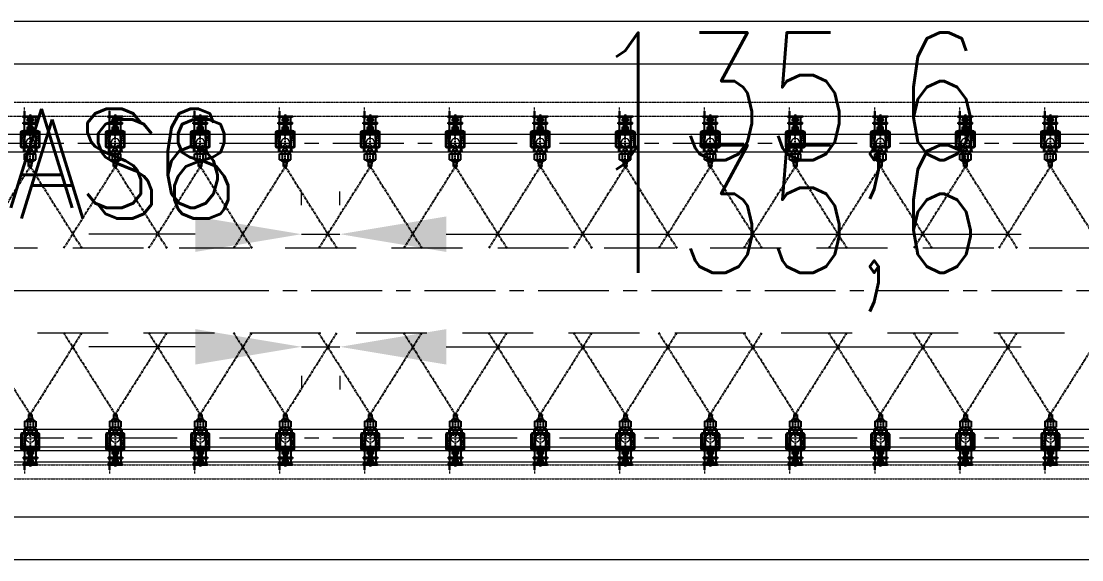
# Model space of a CAD drawing. Header units: inches. Extents: x 702888 to 852715, y 9845 to 271320.
# Drawn here: x 730897 to 734640, y 251374 to 253274 of the extents above; entities that cross this region are included whole.
import ezdxf

# ---------------------------------------------------------------- set-up
doc = ezdxf.new("R2010")
doc.units = ezdxf.units.IN
doc.header["$MEASUREMENT"] = 0
doc.header["$PDMODE"] = 34
for name, pattern in [('CENTER2', [1.125, 0.75, -0.125, 0.125, -0.125]), ('CENTERX2', [4, 2.5, -0.5, 0.5, -0.5]), ('DASHED2', [0.375, 0.25, -0.125]), ('DASHEDX2', [1.5, 1, -0.5]), ('HIDDEN', [9.525, 6.35, -3.175]), ('HIDDEN2', [0.1875, 0.125, -0.0625]), ('PHANTOM2', [31.75, 15.875, -3.175, 3.175, -3.175, 3.175, -3.175])]:
    doc.linetypes.add(name, pattern=pattern)
doc.layers.get('0').update_dxf_attribs({"lineweight": 5})
doc.layers.get('Defpoints').update_dxf_attribs({"lineweight": 5})
doc.layers.add('chain', color=2, linetype='Continuous', lineweight=5)
doc.layers.add('p7', color=253, linetype='Continuous', lineweight=5)
doc.layers.add('Nozzle', color=7, linetype='Continuous')
doc.layers.add('Riser Support', color=7, linetype='Continuous')
doc.styles.add('ROMANS', font='romans.shx', dxfattribs={"width": 0.9})
doc.styles.add('s', font='simplex.shx', dxfattribs={"width": 0.8})
doc.dimstyles.new('mahesh', dxfattribs={"dimscale": 150, "dimtxt": 3, "dimasz": 2.5, "dimexe": 1, "dimexo": 1, "dimgap": 1, "dimtad": 1, "dimdec": 1, "dimzin": 12, "dimtxsty": 's', "dimcen": 2.5, "dimclrd": 1, "dimclre": 1, "dimclrt": 1, "dimadec": 0, "dimazin": 3, "dimtfac": 1, "dimtdec": 1, "dimtmove": 0, "dimatfit": 3, "dimfxl": 1.25, "dimlwd": 13, "dimlwe": 13, "dimarcsym": 0})

# ---------------------------------------------------------------- blocks, each defined once
blk = doc.blocks.new('*D409')
at = {"layer": 'chain', "color": 1, "linetype": 'Continuous', "lineweight": 13, "transparency": 16777216}
for p, q in [((19885.7, 17179.9), (19510.7, 17179.9)), ((20260.7, 17179.9), (20396.4, 17179.9)), ((20771.4, 17179.9), (22800.6, 17179.9)), ((20260.7, 17077.8), (20260.7, 17029.9)), ((20396.4, 17077.8), (20396.4, 17029.9))]:
    blk.add_line(p, q, dxfattribs=at)
at = {"layer": 'chain', "color": 1, "linetype": 'Continuous', "transparency": 16777216}
for points in [[(19885.7, 17242.4), (19885.7, 17117.4), (20260.7, 17179.9)], [(20771.4, 17242.4), (20771.4, 17117.4), (20396.4, 17179.9)]]:
    blk.add_solid(points, dxfattribs=at)
at = {"layer": 'Defpoints', "color": 0, "linetype": 'Continuous', "transparency": 16777216}
for p in [(20260.7, 17227.8), (20396.4, 17227.8), (20396.4, 17179.9)]:
    blk.add_point(p, dxfattribs=at)
at = {"layer": 'chain', "color": 1, "linetype": 'Continuous', "transparency": 16777216, "insert": (21973.5, 17597.8), "char_height": 450, "attachment_point": 5, "style": 's'}
blk.add_mtext('135,6', dxfattribs=at)
blk = doc.blocks.new('A$C4D81176E')
at = {"layer": 'Nozzle', "color": 2, "linetype": 'PHANTOM2', "ltscale": 0.5}
for q in [(361.3, 4.7), (361.3, -359.7)]:
    blk.add_line((73, -177.5), q, dxfattribs=at)
at = {"layer": 'Nozzle', "color": 1, "linetype": 'CENTER2', "ltscale": 0.25}
blk.add_line((73, -177.5), (-46.9, -177.5), dxfattribs=at)
at = {"layer": 'Nozzle', "color": 2}
for p, q in [((-43.9, -160.2), (-44, -160.6)), ((-44, -160.6), (-44, -161)), ((-44, -194), (-44, -161)), ((-43.8, -159.8), (-43.9, -160.2)), ((-43.6, -159.4), (-43.8, -159.8)), ((-43.4, -159), (-43.6, -159.4)), ((-43.1, -158.7), (-43.4, -159)), ((-42.8, -158.4), (-43.1, -158.7)), ((-42.5, -158.1), (-42.8, -158.4)), ((-42.1, -157.9), (-42.5, -158.1)), ((-41.8, -157.7), (-42.1, -157.9)), ((-41.9, -160.5), (-42, -160.7)), ((-42, -160.7), (-42, -161)), ((-42, -194), (-42, -161)), ((-41.8, -160.3), (-41.9, -160.5)), ((-41.3, -157.6), (-41.8, -157.7)), ((-41.6, -160), (-41.8, -160.3)), ((-41.5, -159.9), (-41.6, -160)), ((-41.2, -159.7), (-41.5, -159.9)), ((-40.9, -157.5), (-41.3, -157.6)), ((-41, -159.6), (-41.2, -159.7)), ((-40.8, -159.5), (-41, -159.6)), ((-40.5, -157.5), (-40.9, -157.5)), ((-40.5, -159.5), (-40.8, -159.5)), ((17.7, -154.5), (-40.5, -157.5)), ((17.7, -156.5), (-40.5, -159.5)), ((-26.3, -156.8), (-26.3, -158.8)), ((4.2, -158.5), (4.2, -196.5)), ((16.7, -158.5), (4.2, -158.5)), ((16.9, -158.5), (16.7, -158.5)), ((17.2, -158.6), (16.9, -158.5)), ((17.4, -158.7), (17.2, -158.6)), ((17.6, -158.8), (17.4, -158.7)), ((17.8, -159), (17.6, -158.8)), ((18.1, -154.5), (17.7, -154.5)), ((17.9, -156.5), (17.7, -156.5)), ((18, -159.2), (17.8, -159)), ((18.2, -156.6), (17.9, -156.5)), ((18.1, -159.5), (18, -159.2)), ((18.5, -154.6), (18.1, -154.5)), ((18.2, -159.7), (18.1, -159.5)), ((18.4, -156.7), (18.2, -156.6)), ((18.2, -160), (18.2, -159.7)), ((18.2, -160), (18.2, -195)), ((28.2, -165), (18.2, -165)), ((18.6, -156.9), (18.4, -156.7)), ((18.9, -154.7), (18.5, -154.6)), ((18.8, -157), (18.6, -156.9)), ((18.9, -157.3), (18.8, -157)), ((19.3, -154.9), (18.9, -154.7)), ((19.1, -157.5), (18.9, -157.3)), ((19.2, -157.7), (19.1, -157.5)), ((19.2, -158), (19.2, -157.7)), ((19.2, -165), (19.2, -158)), ((19.7, -155.1), (19.3, -154.9)), ((20, -155.4), (19.7, -155.1)), ((20.3, -155.7), (20, -155.4)), ((20.5, -156), (20.3, -155.7)), ((20.8, -156.4), (20.5, -156)), ((20.9, -156.8), (20.8, -156.4)), ((21.1, -157.2), (20.9, -156.8)), ((21.2, -157.6), (21.1, -157.2)), ((21.2, -158), (21.2, -157.6)), ((21.2, -165), (21.2, -158)), ((49, -157.5), (28.2, -157.5)), ((28.2, -157.5), (28.2, -197.5)), ((49, -167.5), (28.2, -167.5)), ((49, -157.5), (49, -197.5)), ((49.6, -162.9), (49, -162.7)), ((50.3, -163), (49.6, -162.9)), ((50.9, -163.3), (50.3, -163)), ((51.5, -163.6), (50.9, -163.3)), ((52.1, -164), (51.5, -163.6)), ((52.6, -164.3), (52.1, -164)), ((53.2, -164.8), (52.6, -164.3)), ((53.7, -165.2), (53.2, -164.8)), ((54.1, -165.8), (53.7, -165.2)), ((54.5, -166.3), (54.1, -165.8)), ((54.9, -166.9), (54.5, -166.3)), ((55.2, -167.5), (54.9, -166.9)), ((55.5, -168.1), (55.2, -167.5)), ((55.2, -187.6), (55.4, -187)), ((55.4, -187), (55.6, -186.3)), ((55.6, -168.7), (55.5, -168.1)), ((55.8, -169.4), (55.6, -168.7)), ((55.6, -186.3), (55.8, -185.7)), ((56, -170.1), (55.8, -169.4)), ((55.8, -185.7), (55.9, -185)), ((55.9, -185), (56, -184.3)), ((56, -170.8), (56, -170.1)), ((56, -170.8), (56, -184.3)), ((63, -170.8), (56, -170.8)), ((63, -184.4), (56, -184.3)), ((63, -170.8), (63, -171.7)), ((73, -171.7), (63, -171.7)), ((73, -183.5), (63, -183.4)), ((63, -183.4), (63, -184.4)), ((68.7, -177.5), (73, -174.8)), ((68.7, -177.5), (73, -180.3)), ((73, -171.7), (73, -174.8)), ((73, -180.3), (73, -183.5)), ((-44, -194), (-44, -194.4)), ((-44, -194.4), (-43.9, -194.9)), ((-43.9, -194.9), (-43.8, -195.3)), ((-43.8, -195.3), (-43.6, -195.7)), ((-43.6, -195.7), (-43.4, -196)), ((-43.4, -196), (-43.1, -196.3)), ((-43.1, -196.3), (-42.8, -196.6)), ((-42.8, -196.6), (-42.5, -196.9)), ((-42.5, -196.9), (-42.1, -197.1)), ((-42.1, -197.1), (-41.8, -197.3)), ((-42, -194), (-42, -194.3)), ((-42, -194.3), (-41.9, -194.5)), ((-41.9, -194.5), (-41.8, -194.8)), ((-41.8, -194.8), (-41.6, -195)), ((-41.8, -197.3), (-41.3, -197.4)), ((-41.6, -195), (-41.5, -195.2)), ((-41.5, -195.2), (-41.2, -195.3)), ((-41.3, -197.4), (-40.9, -197.5)), ((-41.2, -195.3), (-41, -195.5)), ((-41, -195.5), (-40.8, -195.5)), ((-40.9, -197.5), (-40.5, -197.5)), ((-40.8, -195.5), (-40.5, -195.5)), ((17.7, -198.5), (-40.5, -195.5)), ((17.7, -200.5), (-40.5, -197.5)), ((-26.3, -196.2), (-26.3, -198.3)), ((16.7, -196.5), (4.2, -196.5)), ((16.7, -196.5), (16.9, -196.5)), ((16.7, -196.5), (16.9, -196.5)), ((16.9, -196.5), (17.2, -196.4)), ((16.9, -196.5), (17.2, -196.4)), ((17.2, -196.4), (17.4, -196.3)), ((17.2, -196.4), (17.4, -196.3)), ((17.4, -196.3), (17.6, -196.2)), ((17.4, -196.3), (17.6, -196.2)), ((17.6, -196.2), (17.8, -196)), ((17.6, -196.2), (17.8, -196)), ((17.7, -198.5), (17.9, -198.5)), ((17.7, -200.5), (18.1, -200.5)), ((17.8, -196), (18, -195.8)), ((17.8, -196), (18, -195.8)), ((17.9, -198.5), (18.2, -198.5)), ((18, -195.8), (18.1, -195.5)), ((18, -195.8), (18.1, -195.5)), ((18.1, -195.5), (18.2, -195.3)), ((18.1, -195.5), (18.2, -195.3)), ((18.1, -200.5), (18.5, -200.4)), ((28.2, -190), (18.2, -190)), ((18.2, -195.3), (18.2, -195)), ((18.2, -195.3), (18.2, -195)), ((18.2, -198.5), (18.4, -198.3)), ((18.4, -198.3), (18.6, -198.2)), ((18.5, -200.4), (18.9, -200.3)), ((18.6, -198.2), (18.8, -198)), ((18.8, -198), (18.9, -197.8)), ((18.9, -197.8), (19.1, -197.5)), ((18.9, -200.3), (19.3, -200.1)), ((19.1, -197.5), (19.2, -197.3)), ((19.2, -190), (19.2, -197)), ((19.2, -197.3), (19.2, -197)), ((19.3, -200.1), (19.7, -199.9)), ((19.7, -199.9), (20, -199.6)), ((20, -199.6), (20.3, -199.3)), ((20.3, -199.3), (20.5, -199)), ((20.5, -199), (20.8, -198.7)), ((20.8, -198.7), (20.9, -198.3)), ((20.9, -198.3), (21.1, -197.9)), ((21.1, -197.9), (21.2, -197.4)), ((21.2, -190), (21.2, -197)), ((21.2, -197.4), (21.2, -197)), ((49, -187.5), (28.2, -187.5)), ((49, -197.5), (28.2, -197.5)), ((49, -192.3), (49.6, -192.2)), ((49.6, -192.2), (50.3, -192)), ((50.3, -192), (50.9, -191.7)), ((50.9, -191.7), (51.5, -191.4)), ((51.5, -191.4), (52.1, -191.1)), ((52.1, -191.1), (52.6, -190.7)), ((52.6, -190.7), (53.2, -190.3)), ((53.2, -190.3), (53.7, -189.8)), ((53.7, -189.8), (54.1, -189.3)), ((54.1, -189.3), (54.5, -188.7)), ((54.5, -188.7), (54.9, -188.2)), ((54.9, -188.2), (55.2, -187.6))]:
    blk.add_line(p, q, dxfattribs=at)
at = {"layer": 'Nozzle', "color": 8, "linetype": 'HIDDEN'}
for p, q in [((8.2, -170.5), (8.2, -184.5)), ((18.2, -170.5), (8.2, -170.5)), ((18.2, -184.5), (8.2, -184.5))]:
    blk.add_line(p, q, dxfattribs=at)
blk = doc.blocks.new('*U64')
at = {"layer": 'chain', "color": 7, "linetype": 'Continuous'}
blk.add_line((-20, -152.9, 0), (-20, -215, 0), dxfattribs=at)
at = {"layer": 'chain', "color": 5, "linetype": 'DASHEDX2'}
blk.add_line((-20, -238.1, 0), (-20, -248.1, 0), dxfattribs=at)
at = {"layer": 'chain', "color": 7, "linetype": 'Continuous'}
blk.add_circle((0, -123, 0), 16.1, dxfattribs=at)
at = {"layer": 'Riser Support', "color": 1, "linetype": 'CENTER2'}
blk.add_line((0, -139.1, 0), (0, -224.7, 0), dxfattribs=at)
at = {"layer": 'Riser Support', "color": 11}
for p, q in [((-25, -152.9, 0), (-25, -167.9, 0)), ((-25, -152.9, 0), (25, -152.9, 0)), ((-25, -160.9, 0), (25, -160.9, 0)), ((-25, -167.9, 0), (25, -167.9, 0)), ((-20, -167.9, 0), (-20, -190.9, 0)), ((-10, -152.9, 0), (-10, -180.9, 0)), ((-10, -180.9, 0), (-10, -173.7, 0)), ((-10, -180.9, 0), (10, -180.9, 0)), ((10, -180.9, 0), (-10, -180.9, 0)), ((-7.5, -172.9, 0), (7.5, -172.9, 0)), ((-5, -180.9, 0), (-5, -173.7, 0)), ((-4, -195.9, 0), (-4, -180.9, 0)), ((-4, -185.9, 0), (-4, -220.9, 0)), ((4, -195.9, 0), (4, -180.9, 0)), ((4, -185.9, 0), (4, -220.9, 0)), ((5, -173.7, 0), (5, -180.9, 0)), ((10, -152.9, 0), (10, -180.9, 0)), ((10, -173.7, 0), (10, -180.9, 0)), ((20, -167.9, 0), (20, -190.9, 0)), ((25, -152.9, 0), (25, -167.9, 0)), ((-25, -190.9, 0), (-25, -195.9, 0)), ((-25, -190.9, 0), (25, -190.9, 0)), ((-25, -195.9, 0), (25, -195.9, 0)), ((-10, -201.9, 0), (-10, -209.2, 0)), ((10, -201.9, 0), (-10, -201.9, 0)), ((-7.5, -209.9, 0), (7.5, -209.9, 0)), ((-5, -189, 0), (-5, -209.2, 0)), ((-4, -220.9, 0), (4, -220.9, 0)), ((5, -209.2, 0), (5, -189, 0)), ((10, -209.2, 0), (10, -201.9, 0)), ((25, -190.9, 0), (25, -195.9, 0))]:
    blk.add_line(p, q, dxfattribs=at)
at = {"layer": 'Riser Support', "color": 11, "linetype": 'HIDDEN'}
for p, q in [((-5, -180.9, 0), (-5, -195.9, 0)), ((5, -180.9, 0), (5, -195.9, 0))]:
    blk.add_line(p, q, dxfattribs=at)
at = {"layer": 'Riser Support'}
for p, q in [((20, -152.9, 0), (20, -215, 0)), ((-20, -195.9, 0), (-20, -235.9, 0)), ((-20, -195.9, 0), (20, -195.9, 0)), ((-20, -235.9, 0), (-20, -205.9, 0)), ((-4, -211.9, 0), (-4, -205.9, 0)), ((4, -211.9, 0), (4, -205.9, 0))]:
    blk.add_line(p, q, dxfattribs=at)
at = {"layer": 'Riser Support', "color": 1, "linetype": 'CENTER2', "ltscale": 200}
blk.add_line((0, -223.9, 0), (0, -193.9, 0), dxfattribs=at)
at = {"layer": 'Riser Support', "elevation": 0}
for points in [[(25, -165.9), (28.5, -165.9, 0.414214), (33, -161.4), (33, -110.4, 0.414214), (28.5, -105.9), (-28.5, -105.9, 0.414214), (-33, -110.4), (-33, -161.4, 0.414214), (-28.5, -165.9), (-25, -165.9)], [(25, -162.9), (28.5, -162.9, 0.414214), (30, -161.4), (30, -110.4, 0.414214), (28.5, -108.9), (-28.5, -108.9, 0.414214), (-30, -110.4), (-30, -161.4, 0.414214), (-28.5, -162.9), (-25, -162.9)]]:
    blk.add_lwpolyline(points, format="xyb", dxfattribs=at)
at = {"layer": 'Riser Support', "linetype": 'HIDDEN2', "ltscale": 0.75, "elevation": 0}
for points in [[(25, -165.9), (28.5, -165.9, 0.414214), (33, -161.4), (18, -115.4, 0.414214), (13.5, -110.9), (-13.5, -110.9, 0.414214), (-18, -115.4), (-33, -161.4, 0.414214), (-28.5, -165.9), (-25, -165.9)], [(25, -162.9), (28.5, -162.9, 0.414214), (30, -161.4), (15, -115.4, 0.414214), (13.5, -113.9), (-13.5, -113.9, 0.414214), (-15, -115.4), (-30, -161.4, 0.414214), (-28.5, -162.9), (-25, -162.9)]]:
    blk.add_lwpolyline(points, format="xyb", dxfattribs=at)
at = {"layer": 'Riser Support', "elevation": 0}
blk.add_lwpolyline([(25, -215), (-25, -215), (-25, -218), (25, -218), (25, -215)], dxfattribs=at)
at = {"layer": 'Riser Support', "color": 11}
for centre, radius, start, end in [((-7.5, -177.4, 0), 4.44, 55.6903, 124.3097), ((0, -189.5, 0), 16.6, 72.4519, 107.5481), ((7.5, -177.4, 0), 4.44, 55.6903, 124.3097), ((-7.5, -205.5, 0), 4.44, 235.6903, 304.3097), ((0, -193.4, 0), 16.6, 252.4519, 287.5481), ((7.5, -205.5, 0), 4.44, 235.6903, 304.3097)]:
    blk.add_arc(centre, radius, start, end, dxfattribs=at)
at = {"color": 0, "linetype": 'ByBlock', "lineweight": -2, "extrusion": (0, 0, -1), "xscale": -1, "zscale": -1, "rotation": 270}
blk.add_blockref('A$C4D81176E', (177.5, -113.2, 0), dxfattribs=at)
blk = doc.blocks.new('*U44')
at = {"layer": 'chain', "color": 0, "linetype": 'ByBlock', "lineweight": -2, "transparency": 16777216}
for p in [(1800, 0), (2100, 0), (2400, 0), (2700, 0), (3000, 0), (3300, 0), (3600, 0), (3900, 0), (4200, 0), (4500, 0), (4800, 0), (5100, 0), (5400, 0)]:
    blk.add_blockref('*U64', p, dxfattribs=at)
blk = doc.blocks.new('*U76')
at = {"layer": 'chain', "color": 7, "linetype": 'Continuous'}
blk.add_line((-20, -152.9, 0), (-20, -215, 0), dxfattribs=at)
at = {"layer": 'chain', "color": 5, "linetype": 'DASHEDX2'}
blk.add_line((-20, -238.1, 0), (-20, -248.1, 0), dxfattribs=at)
at = {"layer": 'chain', "color": 7, "linetype": 'Continuous'}
blk.add_circle((0, -123, 0), 16.1, dxfattribs=at)
at = {"layer": 'Riser Support', "color": 1, "linetype": 'CENTER2'}
blk.add_line((0, -139.1, 0), (0, -224.7, 0), dxfattribs=at)
at = {"layer": 'Riser Support', "color": 11}
for p, q in [((-25, -152.9, 0), (-25, -167.9, 0)), ((-25, -152.9, 0), (25, -152.9, 0)), ((-25, -160.9, 0), (25, -160.9, 0)), ((-25, -167.9, 0), (25, -167.9, 0)), ((-20, -167.9, 0), (-20, -190.9, 0)), ((-10, -152.9, 0), (-10, -180.9, 0)), ((-10, -180.9, 0), (-10, -173.7, 0)), ((-10, -180.9, 0), (10, -180.9, 0)), ((10, -180.9, 0), (-10, -180.9, 0)), ((-7.5, -172.9, 0), (7.5, -172.9, 0)), ((-5, -180.9, 0), (-5, -173.7, 0)), ((-4, -195.9, 0), (-4, -180.9, 0)), ((-4, -185.9, 0), (-4, -220.9, 0)), ((4, -195.9, 0), (4, -180.9, 0)), ((4, -185.9, 0), (4, -220.9, 0)), ((5, -173.7, 0), (5, -180.9, 0)), ((10, -152.9, 0), (10, -180.9, 0)), ((10, -173.7, 0), (10, -180.9, 0)), ((20, -167.9, 0), (20, -190.9, 0)), ((25, -152.9, 0), (25, -167.9, 0)), ((-25, -190.9, 0), (-25, -195.9, 0)), ((-25, -190.9, 0), (25, -190.9, 0)), ((-25, -195.9, 0), (25, -195.9, 0)), ((-10, -201.9, 0), (-10, -209.2, 0)), ((10, -201.9, 0), (-10, -201.9, 0)), ((-7.5, -209.9, 0), (7.5, -209.9, 0)), ((-5, -189, 0), (-5, -209.2, 0)), ((-4, -220.9, 0), (4, -220.9, 0)), ((5, -209.2, 0), (5, -189, 0)), ((10, -209.2, 0), (10, -201.9, 0)), ((25, -190.9, 0), (25, -195.9, 0))]:
    blk.add_line(p, q, dxfattribs=at)
at = {"layer": 'Riser Support', "color": 11, "linetype": 'HIDDEN'}
for p, q in [((-5, -180.9, 0), (-5, -195.9, 0)), ((5, -180.9, 0), (5, -195.9, 0))]:
    blk.add_line(p, q, dxfattribs=at)
at = {"layer": 'Riser Support'}
for p, q in [((20, -152.9, 0), (20, -215, 0)), ((-20, -195.9, 0), (-20, -235.9, 0)), ((-20, -195.9, 0), (20, -195.9, 0)), ((-20, -235.9, 0), (-20, -205.9, 0)), ((-4, -211.9, 0), (-4, -205.9, 0)), ((4, -211.9, 0), (4, -205.9, 0))]:
    blk.add_line(p, q, dxfattribs=at)
at = {"layer": 'Riser Support', "color": 1, "linetype": 'CENTER2', "ltscale": 200}
blk.add_line((0, -223.9, 0), (0, -193.9, 0), dxfattribs=at)
at = {"layer": 'Riser Support', "elevation": 0}
for points in [[(25, -165.9), (28.5, -165.9, 0.414214), (33, -161.4), (33, -110.4, 0.414214), (28.5, -105.9), (-28.5, -105.9, 0.414214), (-33, -110.4), (-33, -161.4, 0.414214), (-28.5, -165.9), (-25, -165.9)], [(25, -162.9), (28.5, -162.9, 0.414214), (30, -161.4), (30, -110.4, 0.414214), (28.5, -108.9), (-28.5, -108.9, 0.414214), (-30, -110.4), (-30, -161.4, 0.414214), (-28.5, -162.9), (-25, -162.9)]]:
    blk.add_lwpolyline(points, format="xyb", dxfattribs=at)
at = {"layer": 'Riser Support', "linetype": 'HIDDEN2', "ltscale": 0.75, "elevation": 0}
for points in [[(25, -165.9), (28.5, -165.9, 0.414214), (33, -161.4), (18, -115.4, 0.414214), (13.5, -110.9), (-13.5, -110.9, 0.414214), (-18, -115.4), (-33, -161.4, 0.414214), (-28.5, -165.9), (-25, -165.9)], [(25, -162.9), (28.5, -162.9, 0.414214), (30, -161.4), (15, -115.4, 0.414214), (13.5, -113.9), (-13.5, -113.9, 0.414214), (-15, -115.4), (-30, -161.4, 0.414214), (-28.5, -162.9), (-25, -162.9)]]:
    blk.add_lwpolyline(points, format="xyb", dxfattribs=at)
at = {"layer": 'Riser Support', "elevation": 0}
blk.add_lwpolyline([(25, -215), (-25, -215), (-25, -218), (25, -218), (25, -215)], dxfattribs=at)
at = {"layer": 'Riser Support', "color": 11}
for centre, radius, start, end in [((-7.5, -177.4, 0), 4.44, 55.6903, 124.3097), ((0, -189.5, 0), 16.6, 72.4519, 107.5481), ((7.5, -177.4, 0), 4.44, 55.6903, 124.3097), ((-7.5, -205.5, 0), 4.44, 235.6903, 304.3097), ((0, -193.4, 0), 16.6, 252.4519, 287.5481), ((7.5, -205.5, 0), 4.44, 235.6903, 304.3097)]:
    blk.add_arc(centre, radius, start, end, dxfattribs=at)
at = {"color": 0, "linetype": 'ByBlock', "lineweight": -2, "extrusion": (0, 0, -1), "xscale": -1, "zscale": -1, "rotation": 270}
blk.add_blockref('A$C4D81176E', (177.5, -113.2, 0), dxfattribs=at)
blk = doc.blocks.new('*U48')
at = {"layer": 'chain', "color": 0, "linetype": 'ByBlock', "lineweight": -2, "transparency": 16777216}
for p in [(2100, 0), (2400, 0), (2700, 0), (3000, 0), (3300, 0), (3600, 0), (3900, 0), (4200, 0), (4500, 0), (4800, 0), (5100, 0), (5400, 0), (5700, 0)]:
    blk.add_blockref('*U76', p, dxfattribs=at)
blk = doc.blocks.new('*D410')
at = {"layer": 'chain', "color": 1, "linetype": 'Continuous', "lineweight": 13, "transparency": 16777216}
for p, q in [((20260.7, 17679.4), (20260.7, 17727.3)), ((20396.4, 17679.4), (20396.4, 17727.3)), ((19885.7, 17577.3), (19510.7, 17577.3)), ((20260.7, 17577.3), (20396.4, 17577.3)), ((20771.4, 17577.3), (22800.6, 17577.3))]:
    blk.add_line(p, q, dxfattribs=at)
at = {"layer": 'chain', "color": 1, "linetype": 'Continuous', "transparency": 16777216}
for points in [[(19885.7, 17639.8), (19885.7, 17514.8), (20260.7, 17577.3)], [(20771.4, 17639.8), (20771.4, 17514.8), (20396.4, 17577.3)]]:
    blk.add_solid(points, dxfattribs=at)
at = {"layer": 'Defpoints', "color": 0, "linetype": 'Continuous', "transparency": 16777216}
for p in [(20396.4, 17577.3), (20260.7, 17529.4), (20396.4, 17529.4)]:
    blk.add_point(p, dxfattribs=at)
at = {"layer": 'chain', "color": 1, "linetype": 'Continuous', "transparency": 16777216, "insert": (21973.5, 17995.2), "char_height": 450, "attachment_point": 5, "style": 's'}
blk.add_mtext('135,6', dxfattribs=at)
blk = doc.blocks.new('*U51')
at = {"layer": 'chain', "color": 7, "linetype": 'Continuous'}
blk.add_line((-20, -152.9, 0), (-20, -215, 0), dxfattribs=at)
at = {"layer": 'chain', "color": 5, "linetype": 'DASHEDX2'}
blk.add_line((-20, -238.1, 0), (-20, -248.1, 0), dxfattribs=at)
at = {"layer": 'chain', "color": 7, "linetype": 'Continuous'}
blk.add_circle((0, -123, 0), 16.1, dxfattribs=at)
at = {"layer": 'Riser Support', "color": 1, "linetype": 'CENTER2'}
blk.add_line((0, -139.1, 0), (0, -224.7, 0), dxfattribs=at)
at = {"layer": 'Riser Support', "color": 11}
for p, q in [((-25, -152.9, 0), (-25, -167.9, 0)), ((-25, -152.9, 0), (25, -152.9, 0)), ((-25, -160.9, 0), (25, -160.9, 0)), ((-25, -167.9, 0), (25, -167.9, 0)), ((-20, -167.9, 0), (-20, -190.9, 0)), ((-10, -152.9, 0), (-10, -180.9, 0)), ((-10, -180.9, 0), (-10, -173.7, 0)), ((-10, -180.9, 0), (10, -180.9, 0)), ((10, -180.9, 0), (-10, -180.9, 0)), ((-7.5, -172.9, 0), (7.5, -172.9, 0)), ((-5, -180.9, 0), (-5, -173.7, 0)), ((-4, -195.9, 0), (-4, -180.9, 0)), ((-4, -185.9, 0), (-4, -220.9, 0)), ((4, -195.9, 0), (4, -180.9, 0)), ((4, -185.9, 0), (4, -220.9, 0)), ((5, -173.7, 0), (5, -180.9, 0)), ((10, -152.9, 0), (10, -180.9, 0)), ((10, -173.7, 0), (10, -180.9, 0)), ((20, -167.9, 0), (20, -190.9, 0)), ((25, -152.9, 0), (25, -167.9, 0)), ((-25, -190.9, 0), (-25, -195.9, 0)), ((-25, -190.9, 0), (25, -190.9, 0)), ((-25, -195.9, 0), (25, -195.9, 0)), ((-10, -201.9, 0), (-10, -209.2, 0)), ((10, -201.9, 0), (-10, -201.9, 0)), ((-7.5, -209.9, 0), (7.5, -209.9, 0)), ((-5, -189, 0), (-5, -209.2, 0)), ((-4, -220.9, 0), (4, -220.9, 0)), ((5, -209.2, 0), (5, -189, 0)), ((10, -209.2, 0), (10, -201.9, 0)), ((25, -190.9, 0), (25, -195.9, 0))]:
    blk.add_line(p, q, dxfattribs=at)
at = {"layer": 'Riser Support', "color": 11, "linetype": 'HIDDEN'}
for p, q in [((-5, -180.9, 0), (-5, -195.9, 0)), ((5, -180.9, 0), (5, -195.9, 0))]:
    blk.add_line(p, q, dxfattribs=at)
at = {"layer": 'Riser Support'}
for p, q in [((20, -152.9, 0), (20, -215, 0)), ((-20, -195.9, 0), (-20, -235.9, 0)), ((-20, -195.9, 0), (20, -195.9, 0)), ((-20, -235.9, 0), (-20, -205.9, 0)), ((-4, -211.9, 0), (-4, -205.9, 0)), ((4, -211.9, 0), (4, -205.9, 0))]:
    blk.add_line(p, q, dxfattribs=at)
at = {"layer": 'Riser Support', "color": 1, "linetype": 'CENTER2', "ltscale": 200}
blk.add_line((0, -223.9, 0), (0, -193.9, 0), dxfattribs=at)
at = {"layer": 'Riser Support', "elevation": 0}
for points in [[(25, -165.9), (28.5, -165.9, 0.414214), (33, -161.4), (33, -110.4, 0.414214), (28.5, -105.9), (-28.5, -105.9, 0.414214), (-33, -110.4), (-33, -161.4, 0.414214), (-28.5, -165.9), (-25, -165.9)], [(25, -162.9), (28.5, -162.9, 0.414214), (30, -161.4), (30, -110.4, 0.414214), (28.5, -108.9), (-28.5, -108.9, 0.414214), (-30, -110.4), (-30, -161.4, 0.414214), (-28.5, -162.9), (-25, -162.9)]]:
    blk.add_lwpolyline(points, format="xyb", dxfattribs=at)
at = {"layer": 'Riser Support', "linetype": 'HIDDEN2', "ltscale": 0.75, "elevation": 0}
for points in [[(25, -165.9), (28.5, -165.9, 0.414214), (33, -161.4), (18, -115.4, 0.414214), (13.5, -110.9), (-13.5, -110.9, 0.414214), (-18, -115.4), (-33, -161.4, 0.414214), (-28.5, -165.9), (-25, -165.9)], [(25, -162.9), (28.5, -162.9, 0.414214), (30, -161.4), (15, -115.4, 0.414214), (13.5, -113.9), (-13.5, -113.9, 0.414214), (-15, -115.4), (-30, -161.4, 0.414214), (-28.5, -162.9), (-25, -162.9)]]:
    blk.add_lwpolyline(points, format="xyb", dxfattribs=at)
at = {"layer": 'Riser Support', "elevation": 0}
blk.add_lwpolyline([(25, -215), (-25, -215), (-25, -218), (25, -218), (25, -215)], dxfattribs=at)
at = {"layer": 'Riser Support', "color": 11}
for centre, radius, start, end in [((-7.5, -177.4, 0), 4.44, 55.6903, 124.3097), ((0, -189.5, 0), 16.6, 72.4519, 107.5481), ((7.5, -177.4, 0), 4.44, 55.6903, 124.3097), ((-7.5, -205.5, 0), 4.44, 235.6903, 304.3097), ((0, -193.4, 0), 16.6, 252.4519, 287.5481), ((7.5, -205.5, 0), 4.44, 235.6903, 304.3097)]:
    blk.add_arc(centre, radius, start, end, dxfattribs=at)
at = {"color": 0, "linetype": 'ByBlock', "lineweight": -2, "extrusion": (0, 0, -1), "xscale": -1, "zscale": -1, "rotation": 270}
blk.add_blockref('A$C4D81176E', (177.5, -113.2, 0), dxfattribs=at)
blk = doc.blocks.new('*U62')
at = {"layer": 'chain', "color": 0, "linetype": 'ByBlock', "lineweight": -2, "transparency": 16777216}
for p in [(1800, 0), (2100, 0), (2400, 0), (2700, 0), (3000, 0), (3300, 0), (3600, 0), (3900, 0), (4200, 0), (4500, 0), (4800, 0), (5100, 0), (5400, 0)]:
    blk.add_blockref('*U51', p, dxfattribs=at)
blk = doc.blocks.new('*U65')
at = {"layer": 'chain', "color": 7, "linetype": 'Continuous'}
blk.add_line((-20, -152.9, 0), (-20, -215, 0), dxfattribs=at)
at = {"layer": 'chain', "color": 5, "linetype": 'DASHEDX2'}
blk.add_line((-20, -238.1, 0), (-20, -248.1, 0), dxfattribs=at)
at = {"layer": 'chain', "color": 7, "linetype": 'Continuous'}
blk.add_circle((0, -123, 0), 16.1, dxfattribs=at)
at = {"layer": 'Riser Support', "color": 1, "linetype": 'CENTER2'}
blk.add_line((0, -139.1, 0), (0, -224.7, 0), dxfattribs=at)
at = {"layer": 'Riser Support', "color": 11}
for p, q in [((-25, -152.9, 0), (-25, -167.9, 0)), ((-25, -152.9, 0), (25, -152.9, 0)), ((-25, -160.9, 0), (25, -160.9, 0)), ((-25, -167.9, 0), (25, -167.9, 0)), ((-20, -167.9, 0), (-20, -190.9, 0)), ((-10, -152.9, 0), (-10, -180.9, 0)), ((-10, -180.9, 0), (-10, -173.7, 0)), ((-10, -180.9, 0), (10, -180.9, 0)), ((10, -180.9, 0), (-10, -180.9, 0)), ((-7.5, -172.9, 0), (7.5, -172.9, 0)), ((-5, -180.9, 0), (-5, -173.7, 0)), ((-4, -195.9, 0), (-4, -180.9, 0)), ((-4, -185.9, 0), (-4, -220.9, 0)), ((4, -195.9, 0), (4, -180.9, 0)), ((4, -185.9, 0), (4, -220.9, 0)), ((5, -173.7, 0), (5, -180.9, 0)), ((10, -152.9, 0), (10, -180.9, 0)), ((10, -173.7, 0), (10, -180.9, 0)), ((20, -167.9, 0), (20, -190.9, 0)), ((25, -152.9, 0), (25, -167.9, 0)), ((-25, -190.9, 0), (-25, -195.9, 0)), ((-25, -190.9, 0), (25, -190.9, 0)), ((-25, -195.9, 0), (25, -195.9, 0)), ((-10, -201.9, 0), (-10, -209.2, 0)), ((10, -201.9, 0), (-10, -201.9, 0)), ((-7.5, -209.9, 0), (7.5, -209.9, 0)), ((-5, -189, 0), (-5, -209.2, 0)), ((-4, -220.9, 0), (4, -220.9, 0)), ((5, -209.2, 0), (5, -189, 0)), ((10, -209.2, 0), (10, -201.9, 0)), ((25, -190.9, 0), (25, -195.9, 0))]:
    blk.add_line(p, q, dxfattribs=at)
at = {"layer": 'Riser Support', "color": 11, "linetype": 'HIDDEN'}
for p, q in [((-5, -180.9, 0), (-5, -195.9, 0)), ((5, -180.9, 0), (5, -195.9, 0))]:
    blk.add_line(p, q, dxfattribs=at)
at = {"layer": 'Riser Support'}
for p, q in [((20, -152.9, 0), (20, -215, 0)), ((-20, -195.9, 0), (-20, -235.9, 0)), ((-20, -195.9, 0), (20, -195.9, 0)), ((-20, -235.9, 0), (-20, -205.9, 0)), ((-4, -211.9, 0), (-4, -205.9, 0)), ((4, -211.9, 0), (4, -205.9, 0))]:
    blk.add_line(p, q, dxfattribs=at)
at = {"layer": 'Riser Support', "color": 1, "linetype": 'CENTER2', "ltscale": 200}
blk.add_line((0, -223.9, 0), (0, -193.9, 0), dxfattribs=at)
at = {"layer": 'Riser Support', "elevation": 0}
for points in [[(25, -165.9), (28.5, -165.9, 0.414214), (33, -161.4), (33, -110.4, 0.414214), (28.5, -105.9), (-28.5, -105.9, 0.414214), (-33, -110.4), (-33, -161.4, 0.414214), (-28.5, -165.9), (-25, -165.9)], [(25, -162.9), (28.5, -162.9, 0.414214), (30, -161.4), (30, -110.4, 0.414214), (28.5, -108.9), (-28.5, -108.9, 0.414214), (-30, -110.4), (-30, -161.4, 0.414214), (-28.5, -162.9), (-25, -162.9)]]:
    blk.add_lwpolyline(points, format="xyb", dxfattribs=at)
at = {"layer": 'Riser Support', "linetype": 'HIDDEN2', "ltscale": 0.75, "elevation": 0}
for points in [[(25, -165.9), (28.5, -165.9, 0.414214), (33, -161.4), (18, -115.4, 0.414214), (13.5, -110.9), (-13.5, -110.9, 0.414214), (-18, -115.4), (-33, -161.4, 0.414214), (-28.5, -165.9), (-25, -165.9)], [(25, -162.9), (28.5, -162.9, 0.414214), (30, -161.4), (15, -115.4, 0.414214), (13.5, -113.9), (-13.5, -113.9, 0.414214), (-15, -115.4), (-30, -161.4, 0.414214), (-28.5, -162.9), (-25, -162.9)]]:
    blk.add_lwpolyline(points, format="xyb", dxfattribs=at)
at = {"layer": 'Riser Support', "elevation": 0}
blk.add_lwpolyline([(25, -215), (-25, -215), (-25, -218), (25, -218), (25, -215)], dxfattribs=at)
at = {"layer": 'Riser Support', "color": 11}
for centre, radius, start, end in [((-7.5, -177.4, 0), 4.44, 55.6903, 124.3097), ((0, -189.5, 0), 16.6, 72.4519, 107.5481), ((7.5, -177.4, 0), 4.44, 55.6903, 124.3097), ((-7.5, -205.5, 0), 4.44, 235.6903, 304.3097), ((0, -193.4, 0), 16.6, 252.4519, 287.5481), ((7.5, -205.5, 0), 4.44, 235.6903, 304.3097)]:
    blk.add_arc(centre, radius, start, end, dxfattribs=at)
at = {"color": 0, "linetype": 'ByBlock', "lineweight": -2, "extrusion": (0, 0, -1), "xscale": -1, "zscale": -1, "rotation": 270}
blk.add_blockref('A$C4D81176E', (177.5, -113.2, 0), dxfattribs=at)
blk = doc.blocks.new('*U50')
at = {"layer": 'chain', "color": 0, "linetype": 'ByBlock', "lineweight": -2, "transparency": 16777216}
for p in [(2100, 0), (2400, 0), (2700, 0), (3000, 0), (3300, 0), (3600, 0), (3900, 0), (4200, 0), (4500, 0), (4800, 0), (5100, 0), (5400, 0), (5700, 0)]:
    blk.add_blockref('*U65', p, dxfattribs=at)
blk = doc.blocks.new('A$C76b9bb42')
for p, q in [((15028.5667, 18328.6232), (31853.5667, 18328.6232)), ((15178.5667, 18178.6232), (31703.5667, 18178.6232)), ((31703.5667, 16578.6232), (15178.5667, 16578.6232)), ((31853.5667, 16428.6232), (15028.5667, 16428.6232))]:
    blk.add_line(p, q)
at = {"color": 1, "linetype": 'CENTERX2', "ltscale": 100}
for p, q in [((16371.5667, 17898.6232), (31203.523, 17898.6232)), ((19095.3667, 17378.6232), (34602.5411, 17378.6232)), ((16371.5667, 16858.6232), (31203.523, 16858.6232))]:
    blk.add_line(p, q, dxfattribs=at)
at = {"color": 1, "linetype": 'DASHED2', "ltscale": 1000}
blk.add_lwpolyline([(31203.523, 17228.6232), (17203.523, 17228.6232), (17203.523, 17528.6232), (31203.523, 17528.6232)], close=True, dxfattribs=at)
at = {"layer": 'chain', "color": 5, "linetype": 'DASHEDX2'}
for p, q in [((16984.5781, 18043.6232), (31422.4679, 18043.6232)), ((16984.5781, 17993.6232), (31422.4679, 17993.6232)), ((16984.5781, 16763.6232), (31422.4679, 16763.6232)), ((16984.5781, 16713.6232), (31422.4679, 16713.6232))]:
    blk.add_line(p, q, dxfattribs=at)
at = {"layer": 'chain', "color": 3}
for p, q in [((16516.9569, 17929.6232), (31422.4679, 17929.6232)), ((16516.9569, 17867.6232), (31422.4679, 17867.6232)), ((16516.9569, 16889.6232), (31368.6328, 16889.6232)), ((16516.9569, 16827.6232), (31368.6328, 16827.6232))]:
    blk.add_line(p, q, dxfattribs=at)
at = {"layer": 'chain', "color": 7}
blk.add_line((19095.3667, 17378.6232), (19964.1825, 17378.6232), dxfattribs=at)
at = {"layer": 'chain', "color": 7, "linetype": 'Continuous'}
for p, q in [((17183.523, 16813.7232), (31323.523, 16813.7232)), ((17183.523, 16773.7232), (31323.523, 16773.7232))]:
    blk.add_line(p, q, dxfattribs=at)
at = {"layer": 'chain', "color": 7, "linetype": 'Continuous', "xscale": -1, "rotation": 180}
for name, p in [('*U50', (17203.523, 17775.5754, 0)), ('*U62', (17503.523, 17775.5754, 0))]:
    blk.add_blockref(name, p, dxfattribs=at)
at = {"layer": 'chain', "color": 7, "linetype": 'Continuous'}
for name, p in [('*U48', (17203.523, 16981.671, 0)), ('*U44', (17503.523, 16981.671, 0))]:
    blk.add_blockref(name, p, dxfattribs=at)
at = {"layer": 'p7', "color": 31, "style": 'ROMANS', "width": 0.9}
for s, p in [('AS6', (19221.5506, 17669.8967)), ('AS8', (19259.0507, 17632.3967))]:
    blk.add_text(s, height=350, dxfattribs=at).set_placement(p)
at = {"layer": 'chain', "color": 7, "linetype": 'Continuous'}
for base, p1, p2, picture, middle in [((20396.3533, 17577.3289), (20260.7369, 17529.4104), (20396.3533, 17529.4104), '*D410', (21973.4961, 17995.1861)), ((20396.3533, 17179.9174), (20260.7369, 17227.836), (20396.3533, 17227.836), '*D409', (21973.4961, 17597.7746))]:
    dim = blk.add_linear_dim(base=base, p1=p1, p2=p2, dimstyle='mahesh', override={"dimfxl": 0.35}, dxfattribs=at)
    dim.commit()
    dim.dimension.update_dxf_attribs({"geometry": picture, "text_midpoint": middle})

msp = doc.modelspace()

# ---------------------------------------------------------------- block references
at = {"layer": 'chain', "color": 1}
msp.add_blockref('A$C76b9bb42', (711625.145, 234945.321), dxfattribs=at)

doc.saveas('drawing.dxf')
